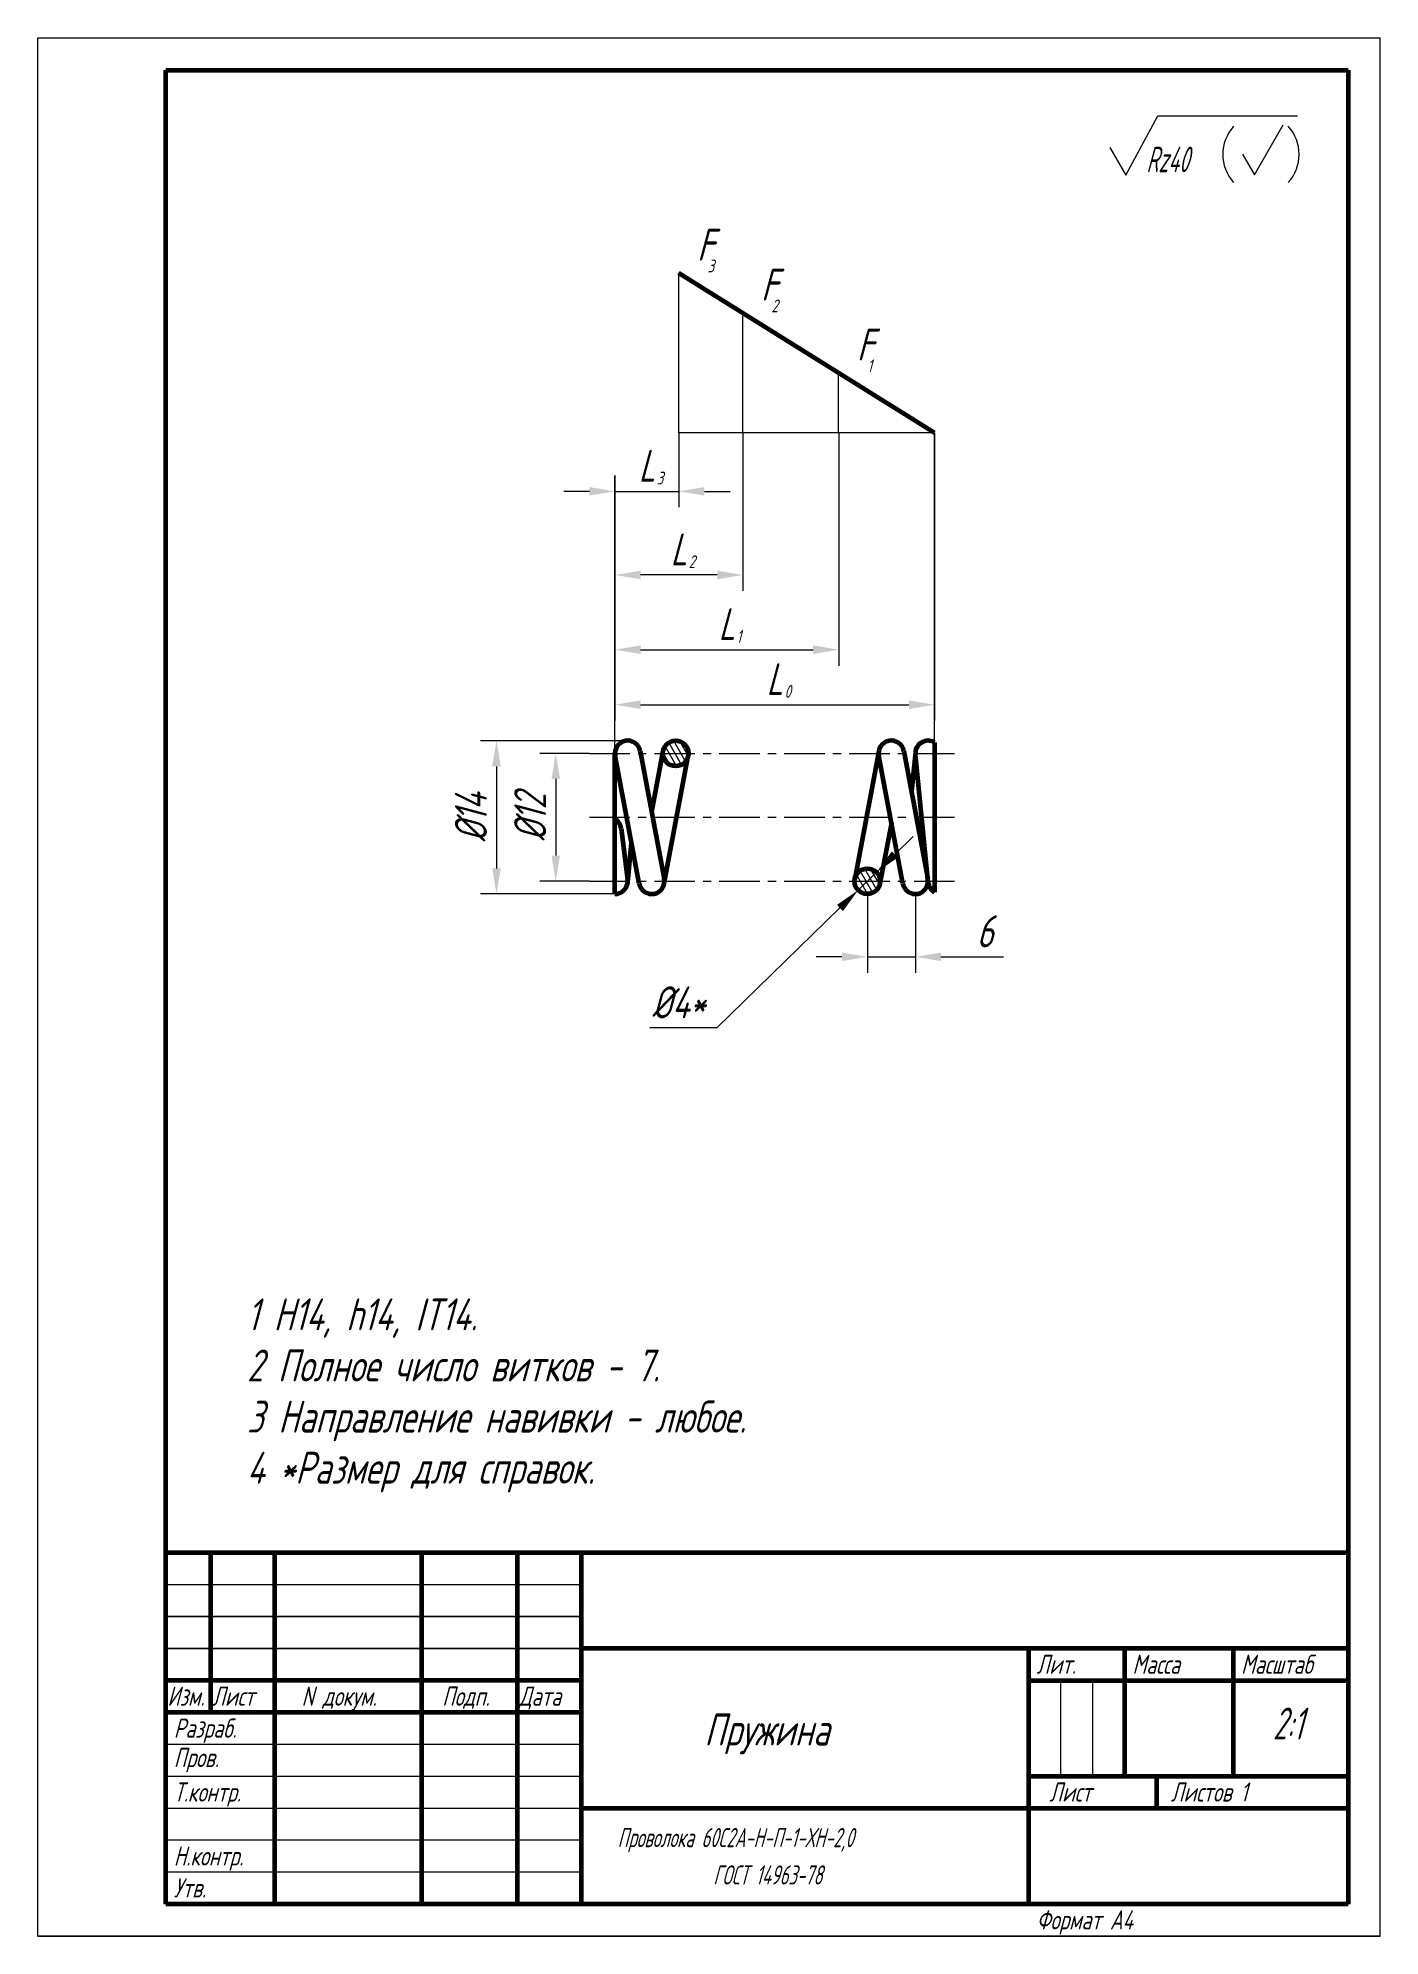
# Model space of a CAD drawing. Header units: millimetres. Extents: x 940 to 1150, y 297 to 594.
import ezdxf

# ---------------------------------------------------------------- set-up
doc = ezdxf.new("R2010")
doc.units = ezdxf.units.MM
doc.linetypes.add('осевая', pattern=[50.8, 31.75, -6.35, 6.35, -6.35])
doc.layers.get('0').update_dxf_attribs({"lineweight": 15})
for name, color, linetype, lineweight in [('Осевая', 7, 'осевая', 15), ('Основная', 7, 'Continuous', 60), ('Размерная', 7, 'Continuous', 18), ('Техт', 7, 'Continuous', 18), ('Штриховка', 7, 'Continuous', 18)]:
    doc.layers.add(name, color=color, linetype=linetype, lineweight=lineweight)
doc.styles.add('ESKD', font='Eskd2__1.ttf', dxfattribs={"oblique": 15, "height": 4})
doc.styles.get("Standard").update_dxf_attribs({"font": 'simplex.shx', "width": 0.7, "oblique": 15, "height": 5})
doc.dimstyles.new('ESKD', dxfattribs={"dimtxt": 4, "dimasz": 4, "dimexe": 2.5, "dimexo": 0, "dimgap": 1.5, "dimtad": 3, "dimdec": 3, "dimdsep": 46, "dimtxsty": 'Standard', "dimcen": 1.5, "dimdle": 1.25, "dimclrd": 256, "dimclre": 256, "dimclrt": 256, "dimazin": 2, "dimtfac": 0.766667, "dimtdec": 3, "dimtmove": 0, "dimatfit": 0, "dimtvp": 1.5, "dimtolj": 1, "dimtzin": 0, "dimlwd": -1, "dimlwe": -1, "dimarcsym": 0})

# ---------------------------------------------------------------- blocks, each defined once
blk = doc.blocks.new('*D97')
at = {"layer": 'DEFPOINTS', "color": 0, "ltscale": 10, "transparency": 16777216}
for p in [(1040.29, 532.26), (1040.29, 523.12), (1030.29, 482.11)]:
    blk.add_point(p, dxfattribs=at)
at = {"layer": 'Размерная', "ltscale": 10, "transparency": 16777216}
for p, q in [((1040.29, 532.26), (1040.29, 520.62)), ((1026.29, 523.12), (1022.29, 523.12)), ((1030.29, 482.11), (1030.29, 525.62)), ((1030.29, 523.12), (1040.29, 523.12)), ((1044.29, 523.12), (1048.29, 523.12))]:
    blk.add_line(p, q, dxfattribs=at)
for points in [[(1026.29, 523.79), (1026.29, 522.46), (1030.29, 523.12)], [(1044.29, 523.79), (1044.29, 522.46), (1040.29, 523.12)]]:
    blk.add_solid(points, dxfattribs=at)
at = {"layer": 'Размерная', "ltscale": 10, "transparency": 16777216, "insert": (1035.29, 527.12), "char_height": 5, "attachment_point": 5}
blk.add_mtext('\\A1;L', dxfattribs=at)
blk = doc.blocks.new('*D98')
at = {"layer": 'DEFPOINTS', "color": 0, "ltscale": 10, "transparency": 16777216}
for p in [(1050.29, 532.26), (1030.29, 510.03), (1030.29, 482.11)]:
    blk.add_point(p, dxfattribs=at)
at = {"layer": 'Размерная', "ltscale": 10, "transparency": 16777216}
for p, q in [((1050.29, 532.26), (1050.29, 507.53)), ((1030.29, 482.11), (1030.29, 512.53)), ((1046.29, 510.03), (1034.29, 510.03))]:
    blk.add_line(p, q, dxfattribs=at)
for points in [[(1034.29, 510.7), (1034.29, 509.36), (1030.29, 510.03)], [(1046.29, 510.7), (1046.29, 509.36), (1050.29, 510.03)]]:
    blk.add_solid(points, dxfattribs=at)
at = {"layer": 'Размерная', "ltscale": 10, "transparency": 16777216, "insert": (1040.29, 514.03), "char_height": 5, "attachment_point": 5}
blk.add_mtext('\\A1;L', dxfattribs=at)
blk = doc.blocks.new('*D99')
at = {"layer": 'DEFPOINTS', "color": 0, "ltscale": 10, "transparency": 16777216}
for p in [(1065.29, 532.26), (1030.29, 523.12), (1065.29, 498.34)]:
    blk.add_point(p, dxfattribs=at)
at = {"layer": 'Размерная', "ltscale": 10, "transparency": 16777216}
for p, q in [((1065.29, 532.26), (1065.29, 495.84)), ((1030.29, 523.12), (1030.29, 495.84)), ((1034.29, 498.34), (1061.29, 498.34))]:
    blk.add_line(p, q, dxfattribs=at)
for points in [[(1034.29, 499.01), (1034.29, 497.67), (1030.29, 498.34)], [(1061.29, 499.01), (1061.29, 497.67), (1065.29, 498.34)]]:
    blk.add_solid(points, dxfattribs=at)
at = {"layer": 'Размерная', "ltscale": 10, "transparency": 16777216, "insert": (1047.79, 502.34), "char_height": 5, "attachment_point": 5}
blk.add_mtext('\\A1;L', dxfattribs=at)
blk = doc.blocks.new('*D100')
at = {"layer": 'DEFPOINTS', "color": 0, "ltscale": 10, "transparency": 16777216}
for p in [(1080.29, 532.26), (1030.29, 525.62), (1080.29, 489.73)]:
    blk.add_point(p, dxfattribs=at)
at = {"layer": 'Размерная', "ltscale": 10, "transparency": 16777216}
for p, q in [((1080.29, 532.26), (1080.29, 487.23)), ((1030.29, 525.62), (1030.29, 487.23)), ((1034.29, 489.73), (1076.29, 489.73))]:
    blk.add_line(p, q, dxfattribs=at)
for points in [[(1034.29, 490.4), (1034.29, 489.06), (1030.29, 489.73)], [(1076.29, 490.4), (1076.29, 489.06), (1080.29, 489.73)]]:
    blk.add_solid(points, dxfattribs=at)
at = {"layer": 'Размерная', "ltscale": 10, "transparency": 16777216, "insert": (1055.29, 493.73), "char_height": 5, "attachment_point": 5}
blk.add_mtext('\\A1;L', dxfattribs=at)
blk = doc.blocks.new('*D101')
at = {"layer": 'DEFPOINTS', "color": 0, "ltscale": 10, "transparency": 16777216}
for p in [(1031.92, 484.08), (1011.75, 460.11), (1030.29, 460.11)]:
    blk.add_point(p, dxfattribs=at)
at = {"layer": 'Размерная', "ltscale": 10, "transparency": 16777216}
for p, q in [((1031.92, 484.08), (1009.25, 484.08)), ((1011.75, 480.08), (1011.75, 464.11)), ((1030.29, 460.11), (1009.25, 460.11))]:
    blk.add_line(p, q, dxfattribs=at)
for points in [[(1011.08, 480.08), (1012.42, 480.08), (1011.75, 484.08)], [(1011.08, 464.11), (1012.42, 464.11), (1011.75, 460.11)]]:
    blk.add_solid(points, dxfattribs=at)
at = {"layer": 'Размерная', "ltscale": 10, "transparency": 16777216, "insert": (1007.75, 472.09), "char_height": 5, "attachment_point": 5, "rotation": 90}
blk.add_mtext('\\A1;%%c14', dxfattribs=at)
blk = doc.blocks.new('*D102')
at = {"layer": 'DEFPOINTS', "color": 0, "ltscale": 10, "transparency": 16777216}
for p in [(1026.29, 482.11), (1021.02, 462.11), (1026.29, 462.11)]:
    blk.add_point(p, dxfattribs=at)
at = {"layer": 'Размерная', "ltscale": 10, "transparency": 16777216}
for p, q in [((1026.29, 482.11), (1018.52, 482.11)), ((1021.02, 478.11), (1021.02, 466.11)), ((1026.29, 462.11), (1018.52, 462.11))]:
    blk.add_line(p, q, dxfattribs=at)
for points in [[(1020.36, 478.11), (1021.69, 478.11), (1021.02, 482.11)], [(1020.36, 466.11), (1021.69, 466.11), (1021.02, 462.11)]]:
    blk.add_solid(points, dxfattribs=at)
at = {"layer": 'Размерная', "ltscale": 10, "transparency": 16777216, "insert": (1017.02, 472.11), "char_height": 5, "attachment_point": 5, "rotation": 90}
blk.add_mtext('\\A1;%%c12', dxfattribs=at)
blk = doc.blocks.new('*D103')
at = {"layer": 'DEFPOINTS', "color": 0, "ltscale": 10, "transparency": 16777216}
for p in [(1069.79, 460.11), (1077.29, 460.11), (1077.29, 450.27)]:
    blk.add_point(p, dxfattribs=at)
at = {"layer": 'Размерная', "ltscale": 10, "transparency": 16777216}
for p, q in [((1069.79, 460.11), (1069.79, 447.77)), ((1077.29, 460.11), (1077.29, 447.77)), ((1065.79, 450.27), (1061.79, 450.27)), ((1069.79, 450.27), (1077.29, 450.27)), ((1081.29, 450.27), (1091.08, 450.27))]:
    blk.add_line(p, q, dxfattribs=at)
for points in [[(1065.79, 450.94), (1065.79, 449.61), (1069.79, 450.27)], [(1081.29, 450.94), (1081.29, 449.61), (1077.29, 450.27)]]:
    blk.add_solid(points, dxfattribs=at)
at = {"layer": 'Размерная', "ltscale": 10, "transparency": 16777216, "insert": (1088.18, 454.27), "char_height": 5, "attachment_point": 5}
blk.add_mtext('\\A1;6', dxfattribs=at)
blk = doc.blocks.new('*D104')
at = {"layer": 'DEFPOINTS', "color": 0, "ltscale": 10, "transparency": 16777216}
for p in [(1071.22, 463.51), (1068.35, 460.71)]:
    blk.add_point(p, dxfattribs=at)
at = {"layer": 'Размерная', "ltscale": 10, "transparency": 16777216}
for p, q in [((1074.08, 466.3), (1076.95, 469.09)), ((1071.22, 463.51), (1068.35, 460.71)), ((1065.49, 457.92), (1046.23, 439.15)), ((1046.23, 439.15), (1035.75, 439.15))]:
    blk.add_line(p, q, dxfattribs=at)
for points in [[(1073.62, 466.78), (1074.55, 465.82), (1071.22, 463.51)], [(1065.02, 458.4), (1065.96, 457.44), (1068.35, 460.71)]]:
    blk.add_solid(points, dxfattribs=at)
at = {"layer": 'Размерная', "ltscale": 10, "transparency": 16777216, "insert": (1040.24, 443.15), "char_height": 5, "attachment_point": 5}
blk.add_mtext('\\A1;%%c4*', dxfattribs=at)

msp = doc.modelspace()

# ---------------------------------------------------------------- hatches: boundary and pattern name
at = {"layer": 'Штриховка', "ltscale": 10}
h = msp.add_hatch(dxfattribs=at)
h.set_pattern_fill('ANSI31', color=256, scale=0.25, angle=75, style=0)
h.set_pattern_definition([(120, (30.8367, 5.4259), (-0.68740766, -0.396875), [])])
h.paths.add_polyline_path([(1041.7516, 481.7407), (1041.7521, 481.7431, 0.04621954), (1041.7861, 482.1105), (1037.7861, 482.1105, 0.91109434)])
h.paths.add_polyline_path([(1041.7861, 482.1105, 1), (1037.7861, 482.1105)])
h.paths.add_polyline_path([(1071.7861, 462.1105, 0.91109433), (1067.8206, 462.4802), (1067.8201, 462.4779, 0.04621954), (1067.7861, 462.1105)])
h.paths.add_polyline_path([(1067.7861, 462.1105, 0.91109433), (1071.7516, 461.7407), (1071.7521, 461.7431, 0.04621954), (1071.7861, 462.1105)])

# ---------------------------------------------------------------- linework, layer by layer
at = {"ltscale": 10}
for p, q in [((940, 297.0361), (940, 594.0723)), ((940, 594.0723), (1150, 594.0723)), ((1150, 297.0361), (1150, 594.0723))]:
    msp.add_line(p, q, dxfattribs=at)
for p, q in [((940, 297.0723), (940, 594.0723)), ((1150, 297.0723), (1150, 594.0723)), ((960, 352.0723), (1025, 352.0723)), ((960, 352.0361), (1025, 352.0361)), ((960, 347.0723), (1025, 347.0723)), ((960, 347.0361), (1025, 347.0361)), ((960, 342.0723), (1025, 342.0723)), ((960, 342.0361), (1025, 342.0361)), ((1100, 337.0723), (1100, 322.0723)), ((1100, 337.0361), (1100, 322.0361)), ((1105, 337.0723), (1105, 322.0723)), ((1105, 337.0361), (1105, 322.0361)), ((960, 327.0723), (1025, 327.0723)), ((960, 322.0723), (1025, 322.0723)), ((960, 317.0723), (1025, 317.0723)), ((960, 312.0723), (1025, 312.0723)), ((960, 307.0723), (1025, 307.0723)), ((940, 297.0361), (1150, 297.0361)), ((1150, 297.0361), (940, 297.0361))]:
    msp.add_line(p, q)
at = {"lineweight": 0}
for p, q in [((960, 589.0361), (960, 302.0361)), ((1145, 589.0361), (960, 589.0361)), ((1145, 302.0361), (1145, 589.0361)), ((960, 302.0361), (1145, 302.0361))]:
    msp.add_line(p, q, dxfattribs=at)
at = {"layer": 'Осевая', "ltscale": 0.2}
for p, q in [((1026.2861, 482.1105), (1084.2861, 482.1105)), ((1026.2861, 472.1105), (1084.2861, 472.1105)), ((1026.2861, 462.1105), (1084.2861, 462.1105))]:
    msp.add_line(p, q, dxfattribs=at)
at = {"layer": 'Основная', "ltscale": 10}
for p, q in [((960, 589.0361), (1145, 589.0361)), ((960, 302.0361), (960, 589.0361)), ((1145, 589.0361), (1145, 302.0361)), ((1080.2861, 532.2629), (1040.2861, 557.2629)), ((960, 357.0723), (1145, 357.0361)), ((967, 357.0361), (967, 332.0723)), ((977, 357.0361), (977, 302.0723)), ((1000, 357.0361), (1000, 302.0361)), ((1015, 357.0361), (1015, 302.0361)), ((1025, 357.0361), (1025, 302.0723)), ((1025, 342.0723), (1145, 342.0723)), ((1095, 342.0361), (1095, 302.0723)), ((1110, 342.0723), (1110, 322.0723)), ((1127, 342.0361), (1127, 322.0723)), ((960, 337.0723), (1025, 337.0723)), ((1095, 337.0361), (1145, 337.0361)), ((960, 332.0723), (1025, 332.0723)), ((1095, 322.0723), (1145, 322.0723)), ((1115, 322.0361), (1115, 317.0361)), ((1025, 317.0361), (1145, 317.0723)), ((1095, 317.0723), (1145, 317.0723)), ((1145, 302.0361), (960, 302.0361))]:
    msp.add_line(p, q, dxfattribs=at)
at = {"layer": 'Основная'}
for p, q in [((1030.2861, 460.1105), (1030.2861, 482.1105)), ((1034.0703, 461.7419), (1030.3203, 481.7419)), ((1034.2518, 482.479), (1038.0018, 462.479)), ((1036.0361, 472.963), (1037.8203, 482.479)), ((1038.0018, 461.7419), (1041.7518, 481.7419)), ((1071.5703, 482.479), (1067.8203, 462.479)), ((1075.3203, 461.7419), (1071.5703, 481.7419)), ((1075.5018, 482.479), (1079.2518, 462.479)), ((1077.296, 482.3095), (1076.683, 476.1794)), ((1079.296, 461.9114), (1077.296, 481.9114)), ((1080.2861, 483.8425), (1080.2861, 460.3784)), ((1031.2706, 470.3585), (1032.2706, 462.3585)), ((1073.5361, 471.2579), (1071.7518, 461.7419)), ((1032.2836, 462.0106), (1032.8876, 468.0501))]:
    msp.add_line(p, q, dxfattribs=at)
for centre in [(1039.7861, 482.1105), (1069.7861, 462.1105)]:
    msp.add_circle(centre, 2, dxfattribs=at)
for centre, start, end in [((1032.2861, 482.1105), 10.619653, 190.619653), ((1073.5361, 482.1105), 10.619655, 190.619655), ((1079.2861, 482.1105), 60.000001, 185.710609), ((1029.2861, 470.1105), 7.125014, 60), ((1030.2861, 462.1105), 270, 7.125025), ((1036.0361, 462.1105), 190.619653, 10.619653), ((1077.2861, 462.1105), 190.619655, 10.619655), ((1081.2861, 462.1105), 185.710609, 240.000001)]:
    msp.add_arc(centre, 2, start, end, dxfattribs=at)
at = {"layer": 'Размерная', "ltscale": 10}
for p, q in [((1110.227, 572.5748), (1115.227, 581.8638)), ((1115.227, 581.8638), (1137.097, 581.8638)), ((1130.3328, 572.6646), (1134.8328, 580.4588)), ((1107.727, 576.9049), (1110.227, 572.5748)), ((1128.4603, 575.9079), (1130.3328, 572.6646)), ((1040.2861, 532.2629), (1040.2861, 557.2629)), ((1050.2861, 532.2629), (1050.2861, 551.0129)), ((1065.2861, 532.2629), (1065.2861, 541.6379)), ((1080.2861, 532.2629), (1040.2861, 532.2629)), ((1080.2861, 483.8425), (1080.2861, 532.2629))]:
    msp.add_line(p, q, dxfattribs=at)
for centre, start, end in [((1131.9866, 575.8461), 138.019774, 221.980226), ((1130.7515, 575.8461), 318.019774, 41.980226)]:
    msp.add_arc(centre, 6.5897, start, end, dxfattribs=at)

# ---------------------------------------------------------------- texts
at = {"oblique": 15, "width": 0.7}
for s, p in [('3', (1036.8172, 524.2)), ('2', (1041.8172, 511.1068)), ('1', (1049.3172, 499.4161)), ('0', (1056.8172, 490.8066))]:
    msp.add_text(s, height=2, dxfattribs=at).set_placement(p)
at = {"layer": 'Размерная', "style": 'ESKD', "oblique": 15, "width": 0.7}
msp.add_text('Rz40', height=4, dxfattribs=at).set_placement((1113.4261, 573.0663))
at = {"layer": 'Техт', "oblique": 15}
for s, height, width, p in [('F', 5, 0.7, (1043.1361, 559.2123)), ('3', 2, 0.7, (1044.7754, 557.39)), ('F', 5, 0.7, (1053.1361, 552.9623)), ('2', 2, 0.7, (1054.7754, 551.14)), ('F', 5, 0.7, (1068.1361, 543.5873)), ('1', 2, 0.7, (1069.7754, 541.765)), ('1 Н14, h14, IT14.', 5, 0.7, (972.7113, 391.822)), ('2 Полное число витков - 7.', 5, 0.7, (972.7113, 383.822)), ('3 Направление навивки - любое.', 5, 0.7, (972.7113, 375.822)), ('4 *Размер для справок.', 5, 0.7, (972.7113, 367.822)), ('Лит.', 3, 0.7, (1096.2551, 338.0723)), ('Масса', 3, 0.7, (1111.2551, 338.0723)), ('Масштаб', 3, 0.7, (1128.2551, 338.0723)), ('Изм.', 3, 0.7, (960.2551, 333.0723)), ('Лист', 3, 0.7, (967.2551, 333.0723)), ('N докум.', 3, 0.7, (981.2551, 333.0723)), ('Подп.', 3, 0.7, (1003.2551, 333.0723)), ('Дата', 3, 0.7, (1015.2551, 333.0723)), ('2:1', 5, 0.6, (1133.2273, 327.7942)), ('Разраб.', 3, 0.7, (961.2551, 328.0723)), ('Пружина', 5, 0.7, (1044.2669, 326.8512)), ('Пров.', 3, 0.7, (961.2551, 323.4694)), ('Т.контр.', 3, 0.7, (961.2551, 318.0723)), ('Лист', 3, 0.7, (1098.2551, 318.0723)), ('Листов 1', 3, 0.7, (1117.2551, 318.0723)), ('Проволока 60С2А-Н-П-1-ХН-2,0', 3, 0.6, (1030.6961, 310.9423)), ('Н.контр.', 3, 0.7, (961.2551, 308.0723)), ('Утв.', 3, 0.7, (961.2551, 303.0723)), ('ГОСТ 14963-78', 3, 0.6, (1045.668, 305.0963)), ('Формат А4', 3, 0.7, (1096.2551, 298.0723))]:
    msp.add_text(s, height=height, dxfattribs=dict(at, width=width)).set_placement(p)

# ---------------------------------------------------------------- dimensions: what is measured, and where the dimension line sits
at = {"layer": 'Размерная', "ltscale": 10}
dim = msp.add_linear_dim(base=(1040.2861, 523.1235), p1=(1030.2861, 482.1105), p2=(1040.2861, 532.2629), text='L', dimstyle='ESKD', dxfattribs=at)
dim.commit()
dim.dimension.update_dxf_attribs({"geometry": '*D97', "text_midpoint": (1035.2861, 523.1235), "dimtype": 160})
for base, p1, p2, text, picture, middle in [((1030.2861, 510.0303), (1050.2861, 532.2629), (1030.2861, 482.1105), 'L', '*D98', (1040.2861, 514.0303)), ((1065.2861, 498.3397), (1030.2861, 523.1235), (1065.2861, 532.2629), 'L', '*D99', (1047.7861, 502.3397)), ((1080.2861, 489.7301), (1030.2861, 525.6235), (1080.2861, 532.2629), 'L', '*D100', (1055.2861, 493.7301)), ((1077.2861, 450.2734), (1069.7861, 460.1105), (1077.2861, 460.1105), '6', '*D103', (1088.1812, 454.2734))]:
    dim = msp.add_linear_dim(base=base, p1=p1, p2=p2, text=text, dimstyle='ESKD', dxfattribs=at)
    dim.commit()
    dim.dimension.update_dxf_attribs({"geometry": picture, "text_midpoint": middle})
for base, p1, p2, text, picture, middle in [((1011.7492, 460.1105), (1031.9175, 484.0762), (1030.2861, 460.1105), '%%c14', '*D101', (1007.7492, 472.0933)), ((1021.0243, 462.1105), (1026.2861, 482.1105), (1026.2861, 462.1105), '%%c12', '*D102', (1017.0243, 472.1105))]:
    dim = msp.add_linear_dim(base=base, p1=p1, p2=p2, angle=90, text=text, dimstyle='ESKD', dxfattribs=at)
    dim.commit()
    dim.dimension.update_dxf_attribs({"geometry": picture, "text_midpoint": middle})
dim = msp.add_diameter_dim_2p(p1=(1071.218, 463.5067), p2=(1068.3542, 460.7142), text='%%c4*', dimstyle='ESKD', override={"dimtoh": 1}, dxfattribs=at)
dim.commit()
dim.dimension.update_dxf_attribs({"geometry": '*D104', "text_midpoint": (1040.2439, 439.1452), "dimtype": 163})

doc.saveas('drawing.dxf')
